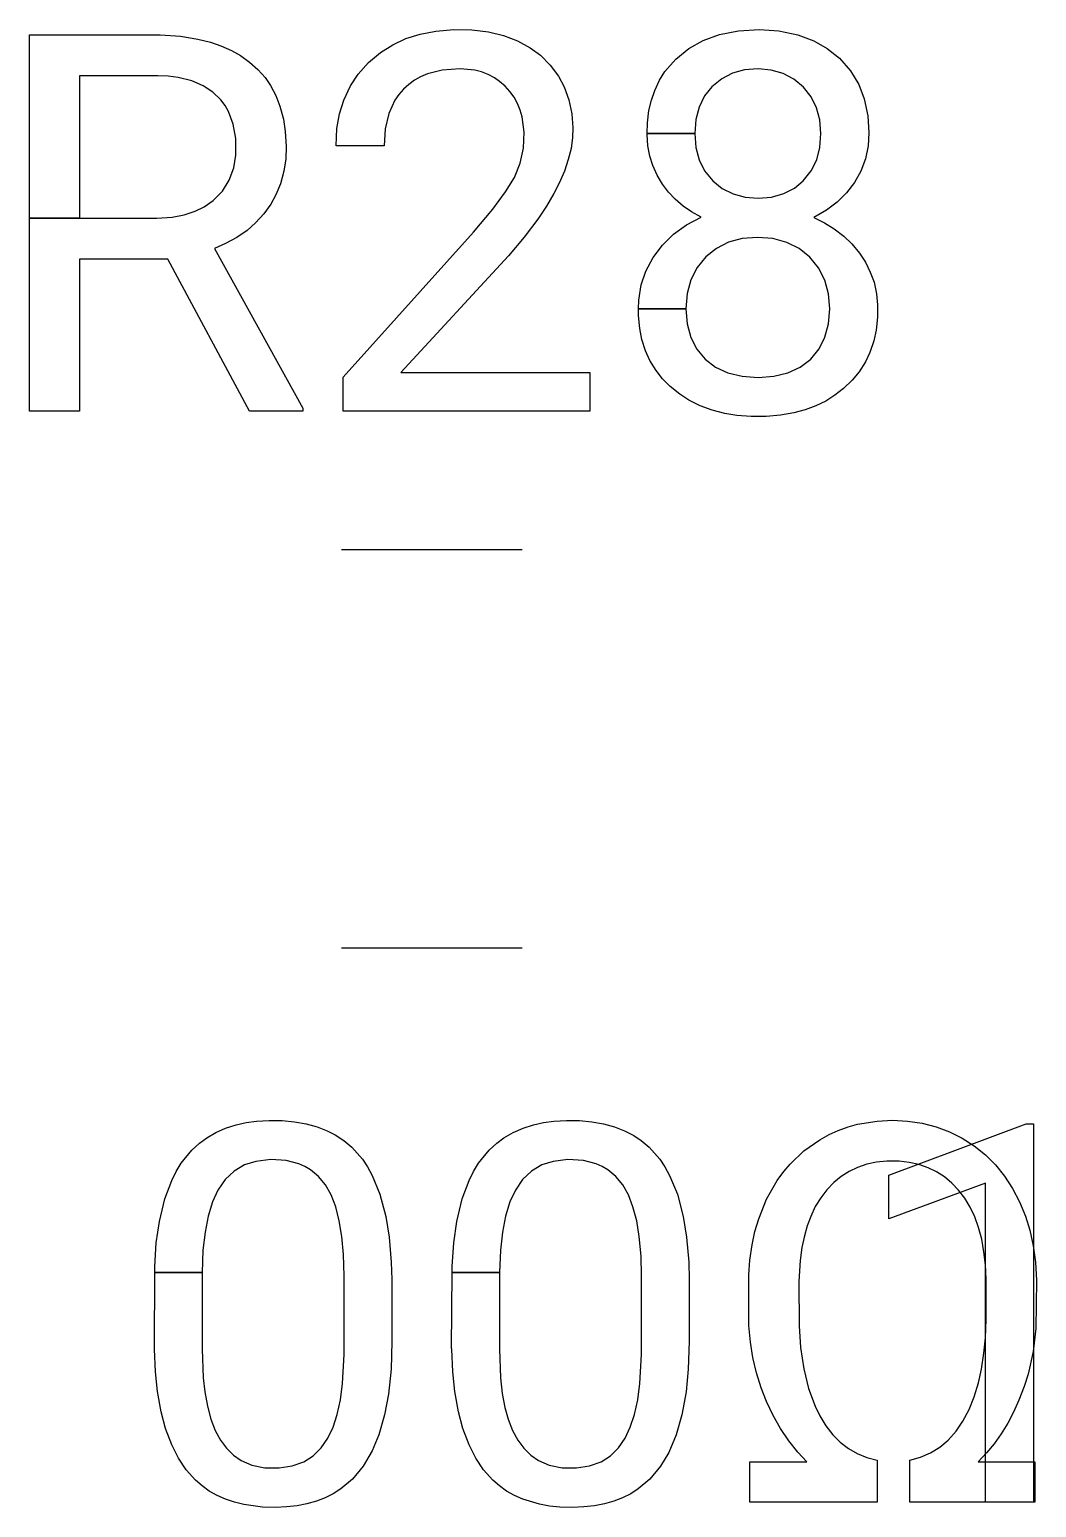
# Model space of a CAD drawing. Header units: inches. Extents: x 3.88 to 7.82, y -6.06 to -2.14.
# Drawn here: x 5.9624 to 6.0664, y -5.6098 to -5.4573 of the extents above; entities that cross this region are included whole.
import ezdxf

# ---------------------------------------------------------------- set-up
doc = ezdxf.new("R2010")
doc.units = ezdxf.units.IN
doc.header["$MEASUREMENT"] = 0
doc.layers.add('F.Silkscreen', color=41, linetype='CONTINUOUS', true_color=0xf2eda1)

msp = doc.modelspace()

# ---------------------------------------------------------------- linework, layer by layer
at = {"layer": 'F.Silkscreen', "linetype": 'CONTINUOUS'}
for p, q in [((5.96239, -5.46203), (5.96239, -5.45781)), ((5.96239, -5.45781), (5.97587, -5.45782)), ((5.97587, -5.45782), (5.97799, -5.45796)), ((5.97799, -5.45796), (5.97976, -5.45824)), ((5.97976, -5.45824), (5.98107, -5.45856)), ((5.9999, -5.45883), (6.00126, -5.4582)), ((6.00126, -5.4582), (6.00274, -5.45773)), ((6.00274, -5.45773), (6.00434, -5.45742)), ((6.00434, -5.45742), (6.00622, -5.45727)), ((6.00622, -5.45727), (6.00808, -5.45731)), ((6.00808, -5.45731), (6.00978, -5.45751)), ((6.00978, -5.45751), (6.01135, -5.45789)), ((6.01135, -5.45789), (6.01278, -5.45843)), ((6.01278, -5.45843), (6.01408, -5.45914)), ((6.03046, -5.45923), (6.03196, -5.45839)), ((6.03196, -5.45839), (6.03363, -5.45778)), ((6.03363, -5.45778), (6.03561, -5.45738)), ((6.03561, -5.45738), (6.03778, -5.45726)), ((6.03778, -5.45726), (6.03977, -5.4574)), ((6.03977, -5.4574), (6.04173, -5.45781)), ((6.04173, -5.45781), (6.04339, -5.45844)), ((6.04339, -5.45844), (6.04478, -5.45923)), ((5.98107, -5.45856), (5.98213, -5.45893)), ((5.98213, -5.45893), (5.98326, -5.45943)), ((5.98326, -5.45943), (5.98417, -5.45995)), ((5.98417, -5.45995), (5.98512, -5.46062)), ((5.9974, -5.46067), (5.99864, -5.45962)), ((5.99864, -5.45962), (5.9999, -5.45883)), ((6.01408, -5.45914), (6.01514, -5.45992)), ((6.01514, -5.45992), (6.01616, -5.46093)), ((6.02912, -5.46032), (6.03046, -5.45923)), ((6.04478, -5.45923), (6.04603, -5.46023)), ((5.98512, -5.46062), (5.98597, -5.46139)), ((5.98597, -5.46139), (5.98672, -5.46223)), ((5.99633, -5.46188), (5.9974, -5.46067)), ((6.00501, -5.46145), (6.00347, -5.46184)), ((6.00685, -5.46132), (6.00501, -5.46145)), ((6.00839, -5.46147), (6.00685, -5.46132)), ((6.00905, -5.46164), (6.00839, -5.46147)), ((6.01616, -5.46093), (6.017, -5.46206)), ((6.02801, -5.46161), (6.02912, -5.46032)), ((6.03624, -5.46143), (6.03499, -5.46177)), ((6.03762, -5.46132), (6.03624, -5.46143)), ((6.03898, -5.46144), (6.03762, -5.46132)), ((6.04021, -5.46179), (6.03898, -5.46144)), ((6.04603, -5.46023), (6.04716, -5.46151)), ((6.04716, -5.46151), (6.04803, -5.46295)), ((5.96239, -5.47675), (5.96239, -5.46203)), ((5.97563, -5.46203), (5.96754, -5.46203)), ((5.96754, -5.46203), (5.96754, -5.47675)), ((5.97672, -5.46208), (5.97563, -5.46203)), ((5.97773, -5.46222), (5.97672, -5.46208)), ((5.97915, -5.46257), (5.97773, -5.46222)), ((5.98032, -5.46307), (5.97915, -5.46257)), ((5.98132, -5.46372), (5.98032, -5.46307)), ((5.98672, -5.46223), (5.98728, -5.46305)), ((5.98728, -5.46305), (5.98782, -5.46406)), ((5.99553, -5.46309), (5.99633, -5.46188)), ((6.00155, -5.46292), (6.00101, -5.46341)), ((6.00214, -5.46249), (6.00155, -5.46292)), ((6.00278, -5.46213), (6.00214, -5.46249)), ((6.00347, -5.46184), (6.00278, -5.46213)), ((6.00975, -5.46191), (6.00905, -5.46164)), ((6.0104, -5.46225), (6.00975, -5.46191)), ((6.01094, -5.46262), (6.0104, -5.46225)), ((6.0115, -5.46311), (6.01094, -5.46262)), ((6.017, -5.46206), (6.0176, -5.46318)), ((6.02695, -5.46354), (6.02746, -5.46249)), ((6.02746, -5.46249), (6.02801, -5.46161)), ((6.03387, -5.46234), (6.03284, -5.46319)), ((6.03499, -5.46177), (6.03387, -5.46234)), ((6.04132, -5.46238), (6.04021, -5.46179)), ((6.04231, -5.46321), (6.04132, -5.46238)), ((6.04803, -5.46295), (6.0486, -5.46442)), ((5.98216, -5.46453), (5.98132, -5.46372)), ((5.98258, -5.4651), (5.98216, -5.46453)), ((5.98782, -5.46406), (5.98825, -5.46516)), ((5.99441, -5.46596), (5.99485, -5.46454)), ((5.99485, -5.46454), (5.99553, -5.46309)), ((6.00013, -5.46457), (5.9995, -5.46594)), ((6.00054, -5.46396), (6.00013, -5.46457)), ((6.00101, -5.46341), (6.00054, -5.46396)), ((6.012, -5.46366), (6.0115, -5.46311)), ((6.01243, -5.46425), (6.012, -5.46366)), ((6.01278, -5.46489), (6.01243, -5.46425)), ((6.0176, -5.46318), (6.01808, -5.46452)), ((6.01808, -5.46452), (6.01838, -5.46598)), ((6.02636, -5.46562), (6.02661, -5.46455)), ((6.02661, -5.46455), (6.02695, -5.46354)), ((6.03211, -5.46411), (6.03154, -5.46526)), ((6.03284, -5.46319), (6.03211, -5.46411)), ((6.0431, -5.4642), (6.04231, -5.46321)), ((6.04367, -5.46533), (6.0431, -5.4642)), ((6.0486, -5.46442), (6.04897, -5.46617)), ((5.98294, -5.46572), (5.98258, -5.4651)), ((5.98343, -5.46703), (5.98294, -5.46572)), ((5.98825, -5.46516), (5.9886, -5.4665)), ((5.99414, -5.46748), (5.99441, -5.46596)), ((5.9995, -5.46594), (5.99913, -5.4675)), ((6.01306, -5.46557), (6.01278, -5.46489)), ((6.01328, -5.46629), (6.01306, -5.46557)), ((6.01838, -5.46598), (6.01849, -5.4674)), ((6.0262, -5.46689), (6.02636, -5.46562)), ((6.03154, -5.46526), (6.0312, -5.46656)), ((6.04401, -5.4666), (6.04367, -5.46533)), ((5.98368, -5.46852), (5.98343, -5.46703)), ((5.9886, -5.4665), (5.9888, -5.46778)), ((5.99404, -5.46927), (5.99414, -5.46748)), ((5.99913, -5.4675), (5.999, -5.46927)), ((6.01348, -5.46787), (6.01328, -5.46629)), ((6.01849, -5.4674), (6.01846, -5.46842)), ((6.02617, -5.46801), (6.0262, -5.46689)), ((6.0312, -5.46656), (6.03109, -5.46801)), ((6.04412, -5.46801), (6.04401, -5.4666)), ((6.04897, -5.46617), (6.04908, -5.46793)), ((5.9837, -5.47022), (5.98368, -5.46852)), ((5.9888, -5.46778), (5.98888, -5.46933)), ((6.0134, -5.46952), (6.01348, -5.46787)), ((6.01846, -5.46842), (6.01831, -5.46954)), ((6.02617, -5.46811), (6.02617, -5.46801)), ((6.02617, -5.46801), (6.03109, -5.46801)), ((6.03109, -5.46801), (6.02617, -5.46801)), ((6.02625, -5.46926), (6.02617, -5.46811)), ((6.03109, -5.46801), (6.0312, -5.46943)), ((6.04401, -5.46943), (6.04412, -5.46801)), ((6.04908, -5.46793), (6.049, -5.46926)), ((5.98348, -5.47153), (5.9837, -5.47022)), ((5.98884, -5.47062), (5.98866, -5.47189)), ((5.98888, -5.46933), (5.98884, -5.47062)), ((5.999, -5.46927), (5.99404, -5.46927)), ((6.01306, -5.47104), (6.0134, -5.46952)), ((6.01803, -5.47069), (6.01762, -5.47189)), ((6.01831, -5.46954), (6.01803, -5.47069)), ((6.02645, -5.47035), (6.02625, -5.46926)), ((6.02675, -5.47131), (6.02645, -5.47035)), ((6.0312, -5.46943), (6.03154, -5.47071)), ((6.04368, -5.47071), (6.04401, -5.46943)), ((6.04872, -5.47061), (6.04825, -5.47187)), ((6.049, -5.46926), (6.04872, -5.47061)), ((5.98302, -5.4728), (5.98348, -5.47153)), ((5.98866, -5.47189), (5.98831, -5.47319)), ((6.01246, -5.47252), (6.01306, -5.47104)), ((6.01762, -5.47189), (6.01709, -5.47312)), ((6.02719, -5.4723), (6.02675, -5.47131)), ((6.03154, -5.47071), (6.03211, -5.47184)), ((6.03211, -5.47184), (6.03295, -5.47287)), ((6.04229, -5.47287), (6.04312, -5.47184)), ((6.04312, -5.47184), (6.04368, -5.47071)), ((6.04825, -5.47187), (6.04759, -5.47306)), ((5.9823, -5.47393), (5.98302, -5.4728)), ((5.98831, -5.47319), (5.98784, -5.47432)), ((6.01155, -5.47403), (6.01246, -5.47252)), ((6.01709, -5.47312), (6.01654, -5.47418)), ((6.02776, -5.47323), (6.02719, -5.4723)), ((6.02837, -5.47404), (6.02776, -5.47323)), ((6.03295, -5.47287), (6.03392, -5.47367)), ((6.03392, -5.47367), (6.03504, -5.47423)), ((6.04028, -5.4742), (6.04139, -5.47362)), ((6.04139, -5.47362), (6.04229, -5.47287)), ((6.04759, -5.47306), (6.04676, -5.47413)), ((5.98042, -5.47555), (5.98134, -5.4749)), ((5.98134, -5.4749), (5.9823, -5.47393)), ((5.98784, -5.47432), (5.9873, -5.4753)), ((6.01024, -5.47581), (6.01155, -5.47403)), ((6.01654, -5.47418), (6.01577, -5.47549)), ((6.02906, -5.47478), (6.02837, -5.47404)), ((6.0299, -5.47549), (6.02906, -5.47478)), ((6.03504, -5.47423), (6.0363, -5.47456)), ((6.0363, -5.47456), (6.03762, -5.47467)), ((6.03762, -5.47467), (6.03903, -5.47455)), ((6.03903, -5.47455), (6.04028, -5.4742)), ((6.0458, -5.47508), (6.0447, -5.47592)), ((6.04676, -5.47413), (6.0458, -5.47508)), ((5.96239, -5.49667), (5.96239, -5.47675)), ((5.96239, -5.47675), (5.96754, -5.47675)), ((5.96754, -5.47675), (5.96239, -5.47675)), ((5.96754, -5.47675), (5.97554, -5.47675)), ((5.97554, -5.47675), (5.97712, -5.47664)), ((5.97712, -5.47664), (5.97836, -5.4764)), ((5.97836, -5.4764), (5.97949, -5.47602)), ((5.97949, -5.47602), (5.98042, -5.47555)), ((5.98657, -5.4763), (5.98573, -5.47723)), ((5.9873, -5.4753), (5.98657, -5.4763)), ((6.00825, -5.47817), (6.01024, -5.47581)), ((6.01577, -5.47549), (6.01487, -5.47683)), ((6.03075, -5.47608), (6.0299, -5.47549)), ((6.03022, -5.47743), (6.03176, -5.47663)), ((6.03176, -5.47663), (6.03075, -5.47608)), ((6.0447, -5.47592), (6.04337, -5.47667)), ((6.04337, -5.47667), (6.04448, -5.4772)), ((5.98485, -5.47799), (5.9838, -5.47872)), ((5.98573, -5.47723), (5.98485, -5.47799)), ((5.99479, -5.49313), (6.00825, -5.47817)), ((6.01487, -5.47683), (6.01347, -5.47869)), ((6.02888, -5.47839), (6.03022, -5.47743)), ((6.04448, -5.4772), (6.04549, -5.47782)), ((6.04549, -5.47782), (6.04649, -5.47858)), ((5.98264, -5.47936), (5.98148, -5.47986)), ((5.9838, -5.47872), (5.98264, -5.47936)), ((6.01347, -5.47869), (6.01184, -5.48062)), ((6.02678, -5.48081), (6.02774, -5.47952)), ((6.02774, -5.47952), (6.02888, -5.47839)), ((6.03332, -5.47985), (6.03223, -5.48073)), ((6.03457, -5.47922), (6.03332, -5.47985)), ((6.03599, -5.47885), (6.03457, -5.47922)), ((6.03758, -5.47872), (6.03599, -5.47885)), ((6.03916, -5.47885), (6.03758, -5.47872)), ((6.04059, -5.47923), (6.03916, -5.47885)), ((6.04186, -5.47987), (6.04059, -5.47923)), ((6.04649, -5.47858), (6.04731, -5.47938)), ((6.04731, -5.47938), (6.0481, -5.48034)), ((5.97668, -5.48096), (5.96754, -5.48096)), ((5.96754, -5.48096), (5.96754, -5.49667)), ((5.9851, -5.49667), (5.97668, -5.48096)), ((5.98148, -5.47986), (5.99062, -5.49636)), ((6.01184, -5.48062), (6.00073, -5.49266)), ((6.02604, -5.48221), (6.02678, -5.48081)), ((6.03223, -5.48073), (6.03133, -5.48183)), ((6.04298, -5.48077), (6.04186, -5.47987)), ((6.04387, -5.48187), (6.04298, -5.48077)), ((6.0481, -5.48034), (6.04872, -5.48129)), ((6.04872, -5.48129), (6.04922, -5.4823)), ((6.02557, -5.48362), (6.02604, -5.48221)), ((6.03133, -5.48183), (6.03069, -5.48309)), ((6.04451, -5.48312), (6.04387, -5.48187)), ((6.04922, -5.4823), (6.0496, -5.48335)), ((6.0253, -5.48519), (6.02557, -5.48362)), ((6.03069, -5.48309), (6.03031, -5.48451)), ((6.0449, -5.48453), (6.04451, -5.48312)), ((6.0496, -5.48335), (6.04986, -5.48453)), ((6.02529, -5.48608), (6.0253, -5.48519)), ((6.03031, -5.48451), (6.03018, -5.48608)), ((6.04503, -5.48608), (6.0449, -5.48453)), ((6.04986, -5.48453), (6.04997, -5.48567)), ((6.04997, -5.48567), (6.04996, -5.48694)), ((6.02527, -5.48678), (6.02529, -5.48608)), ((6.0254, -5.48812), (6.02527, -5.48678)), ((6.02529, -5.48608), (6.03018, -5.48608)), ((6.03018, -5.48608), (6.02529, -5.48608)), ((6.03018, -5.48608), (6.03031, -5.48765)), ((6.0449, -5.48763), (6.04503, -5.48608)), ((6.04996, -5.48694), (6.04982, -5.48828)), ((6.02563, -5.48925), (6.0254, -5.48812)), ((6.03031, -5.48765), (6.03067, -5.48904)), ((6.04453, -5.48902), (6.0449, -5.48763)), ((6.04982, -5.48828), (6.04958, -5.48941)), ((6.02601, -5.49044), (6.02563, -5.48925)), ((6.02645, -5.49142), (6.02601, -5.49044)), ((6.03067, -5.48904), (6.03129, -5.49025)), ((6.03129, -5.49025), (6.03215, -5.49128)), ((6.04306, -5.49128), (6.04392, -5.49023)), ((6.04392, -5.49023), (6.04453, -5.48902)), ((6.04958, -5.48941), (6.04918, -5.49059)), ((6.02709, -5.49246), (6.02645, -5.49142)), ((6.03215, -5.49128), (6.03323, -5.49211)), ((6.04198, -5.49211), (6.04306, -5.49128)), ((6.04871, -5.49158), (6.04806, -5.49261)), ((6.04918, -5.49059), (6.04871, -5.49158)), ((5.99479, -5.49667), (5.99479, -5.49313)), ((6.00073, -5.49266), (6.02026, -5.49266)), ((6.02026, -5.49266), (6.02026, -5.49667)), ((6.02776, -5.49331), (6.02709, -5.49246)), ((6.02854, -5.4941), (6.02776, -5.49331)), ((6.03323, -5.49211), (6.0345, -5.4927)), ((6.0345, -5.4927), (6.03597, -5.49305)), ((6.03597, -5.49305), (6.03762, -5.49317)), ((6.03762, -5.49317), (6.03926, -5.49305)), ((6.03926, -5.49305), (6.04071, -5.4927)), ((6.04071, -5.4927), (6.04198, -5.49211)), ((6.04736, -5.49345), (6.04645, -5.49433)), ((6.04806, -5.49261), (6.04736, -5.49345)), ((6.02953, -5.4949), (6.02854, -5.4941)), ((6.03048, -5.49552), (6.02953, -5.4949)), ((6.04557, -5.49501), (6.04461, -5.49561)), ((6.04645, -5.49433), (6.04557, -5.49501)), ((5.99062, -5.49636), (5.99062, -5.49667)), ((6.03163, -5.4961), (6.03048, -5.49552)), ((6.03287, -5.49656), (6.03163, -5.4961)), ((6.03419, -5.4969), (6.03287, -5.49656)), ((6.04249, -5.49652), (6.04133, -5.49684)), ((6.04358, -5.49611), (6.04249, -5.49652)), ((6.04461, -5.49561), (6.04358, -5.49611)), ((5.96754, -5.49667), (5.96239, -5.49667)), ((5.99062, -5.49667), (5.9851, -5.49667)), ((6.02026, -5.49667), (5.99479, -5.49667)), ((6.03544, -5.4971), (6.03419, -5.4969)), ((6.03693, -5.49721), (6.03544, -5.4971)), ((6.03848, -5.49721), (6.03693, -5.49721)), ((6.03995, -5.49708), (6.03848, -5.49721)), ((6.04133, -5.49684), (6.03995, -5.49708)), ((5.99459, -5.51093), (6.01328, -5.51093)), ((5.99459, -5.55207), (6.01328, -5.55207)), ((5.98581, -5.56994), (5.98713, -5.56987)), ((5.98713, -5.56987), (5.98848, -5.56989)), ((6.01652, -5.56994), (6.01784, -5.56987)), ((6.01784, -5.56987), (6.01919, -5.56989)), ((6.04992, -5.56994), (6.0515, -5.56986)), ((6.0515, -5.56986), (6.05306, -5.56994)), ((5.98068, -5.57166), (5.98162, -5.57111)), ((5.98162, -5.57111), (5.98264, -5.57066)), ((5.98264, -5.57066), (5.98374, -5.57031)), ((5.98374, -5.57031), (5.98475, -5.57009)), ((5.98475, -5.57009), (5.98581, -5.56994)), ((5.98848, -5.56989), (5.98976, -5.57)), ((5.98976, -5.57), (5.99096, -5.57022)), ((5.99096, -5.57022), (5.99209, -5.57052)), ((5.99209, -5.57052), (5.99313, -5.57093)), ((5.99313, -5.57093), (5.99395, -5.57135)), ((5.99395, -5.57135), (5.99485, -5.57194)), ((6.01138, -5.57166), (6.01233, -5.57111)), ((6.01233, -5.57111), (6.01335, -5.57066)), ((6.01335, -5.57066), (6.01445, -5.57031)), ((6.01445, -5.57031), (6.01546, -5.57009)), ((6.01546, -5.57009), (6.01652, -5.56994)), ((6.01919, -5.56989), (6.02047, -5.57)), ((6.02047, -5.57), (6.02167, -5.57022)), ((6.02167, -5.57022), (6.02279, -5.57052)), ((6.02279, -5.57052), (6.02383, -5.57093)), ((6.02383, -5.57093), (6.0248, -5.57143)), ((6.04399, -5.57186), (6.04498, -5.57132)), ((6.04498, -5.57132), (6.04589, -5.57091)), ((6.04589, -5.57091), (6.04694, -5.57053)), ((6.04694, -5.57053), (6.04791, -5.57027)), ((6.04791, -5.57027), (6.04992, -5.56994)), ((6.05114, -5.57553), (6.06531, -5.57022)), ((6.05306, -5.56994), (6.05456, -5.57016)), ((6.05456, -5.57016), (6.05601, -5.57052)), ((6.05601, -5.57052), (6.05739, -5.57104)), ((6.05739, -5.57104), (6.05871, -5.5717)), ((6.06531, -5.57022), (6.06606, -5.57022)), ((6.06606, -5.57022), (6.06606, -5.60927)), ((5.97914, -5.57294), (5.97993, -5.57221)), ((5.97993, -5.57221), (5.98068, -5.57166)), ((5.99485, -5.57194), (5.99566, -5.57262)), ((5.99566, -5.57262), (5.99677, -5.57388)), ((6.00984, -5.57294), (6.01064, -5.57221)), ((6.01064, -5.57221), (6.01138, -5.57166)), ((6.0248, -5.57143), (6.02555, -5.57194)), ((6.02555, -5.57194), (6.02637, -5.57262)), ((6.02637, -5.57262), (6.02748, -5.57388)), ((6.04237, -5.573), (6.04399, -5.57186)), ((6.05871, -5.5717), (6.05996, -5.5725)), ((6.05996, -5.5725), (6.0611, -5.57342)), ((5.97754, -5.57515), (5.97805, -5.5743)), ((5.97805, -5.5743), (5.97914, -5.57294)), ((5.98576, -5.5741), (5.9846, -5.57447)), ((5.98729, -5.57392), (5.98576, -5.5741)), ((5.98888, -5.57402), (5.98729, -5.57392)), ((5.99019, -5.57436), (5.98888, -5.57402)), ((5.99083, -5.57464), (5.99019, -5.57436)), ((5.99677, -5.57388), (5.9973, -5.57467)), ((6.00824, -5.57515), (6.00876, -5.5743)), ((6.00876, -5.5743), (6.00984, -5.57294)), ((6.01647, -5.5741), (6.01531, -5.57447)), ((6.01799, -5.57392), (6.01647, -5.5741)), ((6.01959, -5.57402), (6.01799, -5.57392)), ((6.0209, -5.57436), (6.01959, -5.57402)), ((6.02154, -5.57464), (6.0209, -5.57436)), ((6.02748, -5.57388), (6.02801, -5.57467)), ((6.04029, -5.57514), (6.04093, -5.57437)), ((6.04093, -5.57437), (6.04237, -5.573)), ((6.04886, -5.5744), (6.04791, -5.57472)), ((6.04987, -5.57419), (6.04886, -5.5744)), ((6.05094, -5.57409), (6.04987, -5.57419)), ((6.05219, -5.57409), (6.05094, -5.57409)), ((6.05324, -5.57421), (6.05219, -5.57409)), ((6.05424, -5.57443), (6.05324, -5.57421)), ((6.05518, -5.57475), (6.05424, -5.57443)), ((6.0611, -5.57342), (6.06215, -5.57446)), ((5.97708, -5.57607), (5.97754, -5.57515)), ((5.9826, -5.57596), (5.98185, -5.57706)), ((5.98352, -5.5751), (5.9826, -5.57596)), ((5.9846, -5.57447), (5.98352, -5.5751)), ((5.99141, -5.57498), (5.99083, -5.57464)), ((5.99224, -5.57567), (5.99141, -5.57498)), ((5.99294, -5.57653), (5.99224, -5.57567)), ((5.9973, -5.57467), (5.99778, -5.57554)), ((5.99778, -5.57554), (5.99858, -5.5775)), ((6.00779, -5.57607), (6.00824, -5.57515)), ((6.01331, -5.57596), (6.01256, -5.57706)), ((6.01423, -5.5751), (6.01331, -5.57596)), ((6.01531, -5.57447), (6.01423, -5.5751)), ((6.02212, -5.57498), (6.02154, -5.57464)), ((6.02295, -5.57567), (6.02212, -5.57498)), ((6.02365, -5.57653), (6.02295, -5.57567)), ((6.02801, -5.57467), (6.02849, -5.57554)), ((6.02849, -5.57554), (6.02929, -5.5775)), ((6.03961, -5.57607), (6.04029, -5.57514)), ((6.0462, -5.57566), (6.04544, -5.57628)), ((6.04703, -5.57513), (6.0462, -5.57566)), ((6.04791, -5.57472), (6.04703, -5.57513)), ((6.05114, -5.58002), (6.05114, -5.57553)), ((6.05605, -5.57518), (6.05518, -5.57475)), ((6.05687, -5.57571), (6.05605, -5.57518)), ((6.05763, -5.57634), (6.05687, -5.57571)), ((6.06215, -5.57446), (6.06308, -5.57562)), ((6.06308, -5.57562), (6.06391, -5.5769)), ((5.97637, -5.57796), (5.97708, -5.57607)), ((5.98185, -5.57706), (5.98129, -5.57829)), ((5.99353, -5.57756), (5.99294, -5.57653)), ((6.00708, -5.57796), (6.00779, -5.57607)), ((6.01256, -5.57706), (6.012, -5.57829)), ((6.02423, -5.57756), (6.02365, -5.57653)), ((6.0385, -5.57801), (6.03961, -5.57607)), ((6.04474, -5.57702), (6.0441, -5.57785)), ((6.04544, -5.57628), (6.04474, -5.57702)), ((6.0611, -5.57636), (6.05114, -5.58002)), ((6.05833, -5.57708), (6.05763, -5.57634)), ((6.05897, -5.57791), (6.05833, -5.57708)), ((6.0611, -5.60927), (6.0611, -5.57636)), ((6.06391, -5.5769), (6.06464, -5.57829)), ((5.9758, -5.58032), (5.97637, -5.57796)), ((5.98129, -5.57829), (5.98084, -5.57974)), ((5.99401, -5.5788), (5.99353, -5.57756)), ((5.99438, -5.58023), (5.99401, -5.5788)), ((5.99858, -5.5775), (5.99918, -5.57978)), ((6.00651, -5.58032), (6.00708, -5.57796)), ((6.012, -5.57829), (6.01155, -5.57974)), ((6.02471, -5.5788), (6.02423, -5.57756)), ((6.02509, -5.58023), (6.02471, -5.5788)), ((6.02929, -5.5775), (6.02989, -5.57978)), ((6.03769, -5.58003), (6.0385, -5.57801)), ((6.04354, -5.57877), (6.04306, -5.57978)), ((6.0441, -5.57785), (6.04354, -5.57877)), ((6.05953, -5.57883), (6.05897, -5.57791)), ((6.06001, -5.57984), (6.05953, -5.57883)), ((6.06464, -5.57829), (6.06524, -5.57977)), ((5.97548, -5.58252), (5.9758, -5.58032)), ((5.98084, -5.57974), (5.98051, -5.5814)), ((5.99465, -5.58186), (5.99438, -5.58023)), ((5.99918, -5.57978), (5.99953, -5.58191)), ((6.00619, -5.58252), (6.00651, -5.58032)), ((6.01155, -5.57974), (6.01122, -5.5814)), ((6.02536, -5.58186), (6.02509, -5.58023)), ((6.02989, -5.57978), (6.03024, -5.58191)), ((6.03731, -5.58135), (6.03769, -5.58003)), ((6.04306, -5.57978), (6.04271, -5.58074)), ((6.0604, -5.58094), (6.06001, -5.57984)), ((6.06524, -5.57977), (6.06568, -5.58119)), ((5.98051, -5.5814), (5.9803, -5.58328)), ((5.99482, -5.5837), (5.99465, -5.58186)), ((5.99953, -5.58191), (5.99975, -5.5845)), ((6.01122, -5.5814), (6.01101, -5.58328)), ((6.02554, -5.58387), (6.02536, -5.58186)), ((6.03024, -5.58191), (6.03046, -5.5845)), ((6.03701, -5.58273), (6.03731, -5.58135)), ((6.04238, -5.58191), (6.04215, -5.583)), ((6.04271, -5.58074), (6.04238, -5.58191)), ((6.06072, -5.58213), (6.0604, -5.58094)), ((6.06568, -5.58119), (6.06604, -5.5828)), ((5.97531, -5.58494), (5.97548, -5.58252)), ((5.9803, -5.58328), (5.9802, -5.58557)), ((6.00602, -5.58494), (6.00619, -5.58252)), ((6.01101, -5.58328), (6.01091, -5.58557)), ((6.03678, -5.58431), (6.03701, -5.58273)), ((6.04215, -5.583), (6.04197, -5.58433)), ((6.06095, -5.58342), (6.06072, -5.58213)), ((6.0611, -5.58479), (6.06095, -5.58342)), ((6.06604, -5.5828), (6.06627, -5.58449)), ((5.97531, -5.58557), (5.97531, -5.58494)), ((5.99488, -5.58593), (5.99482, -5.5837)), ((5.99975, -5.5845), (5.9998, -5.58628)), ((6.00602, -5.58557), (6.00602, -5.58494)), ((6.02559, -5.58593), (6.02554, -5.58387)), ((6.03046, -5.5845), (6.03051, -5.58628)), ((6.03668, -5.5858), (6.03678, -5.58431)), ((6.04197, -5.58433), (6.04185, -5.58649)), ((6.06118, -5.58626), (6.0611, -5.58479)), ((6.06627, -5.58449), (6.06638, -5.5864)), ((5.97528, -5.59337), (5.97531, -5.58557)), ((5.97531, -5.58557), (5.9802, -5.58557)), ((5.9802, -5.58557), (5.97531, -5.58557)), ((5.9802, -5.58557), (5.9802, -5.59348)), ((5.99488, -5.59404), (5.99488, -5.58593)), ((5.9998, -5.58628), (5.9998, -5.5927)), ((6.00598, -5.59337), (6.00602, -5.58557)), ((6.00602, -5.58557), (6.01091, -5.58557)), ((6.01091, -5.58557), (6.00602, -5.58557)), ((6.01091, -5.58557), (6.01091, -5.59348)), ((6.02559, -5.59404), (6.02559, -5.58593)), ((6.03051, -5.58628), (6.03051, -5.5927)), ((6.03668, -5.59104), (6.03668, -5.5858)), ((6.04185, -5.58649), (6.04187, -5.59108)), ((6.06118, -5.59041), (6.06118, -5.58626)), ((6.06638, -5.5864), (6.06633, -5.59136)), ((6.03684, -5.59277), (6.03668, -5.59104)), ((6.04187, -5.59108), (6.04202, -5.5933)), ((6.06111, -5.5923), (6.06118, -5.59041)), ((5.9998, -5.5927), (5.99972, -5.59554)), ((6.03051, -5.5927), (6.03042, -5.59554)), ((6.06096, -5.5939), (6.06111, -5.5923)), ((6.06633, -5.59136), (6.06605, -5.59372)), ((5.97528, -5.59348), (5.97528, -5.59337)), ((5.97538, -5.59583), (5.97528, -5.59348)), ((5.9802, -5.59348), (5.98031, -5.59643)), ((5.99472, -5.59703), (5.99488, -5.59404)), ((6.00599, -5.59348), (6.00598, -5.59337)), ((6.00609, -5.59583), (6.00599, -5.59348)), ((6.01091, -5.59348), (6.01102, -5.59643)), ((6.02543, -5.59703), (6.02559, -5.59404)), ((6.0371, -5.59436), (6.03684, -5.59277)), ((6.04202, -5.5933), (6.04234, -5.59552)), ((6.06071, -5.59556), (6.06096, -5.5939)), ((6.06605, -5.59372), (6.06551, -5.59606)), ((5.99972, -5.59554), (5.99945, -5.59813)), ((6.03042, -5.59554), (6.03019, -5.5979)), ((6.03747, -5.59593), (6.0371, -5.59436)), ((6.04234, -5.59552), (6.04284, -5.59754)), ((6.06039, -5.59695), (6.06071, -5.59556)), ((5.9756, -5.59787), (5.97538, -5.59583)), ((5.98031, -5.59643), (5.98048, -5.5979)), ((5.99449, -5.59872), (5.99472, -5.59703)), ((6.00631, -5.59787), (6.00609, -5.59583)), ((6.01102, -5.59643), (6.01121, -5.59806)), ((6.0252, -5.59872), (6.02543, -5.59703)), ((6.03795, -5.59748), (6.03747, -5.59593)), ((6.05996, -5.59839), (6.06039, -5.59695)), ((6.06551, -5.59606), (6.0651, -5.59735)), ((5.97597, -5.59995), (5.9756, -5.59787)), ((5.98048, -5.5979), (5.98075, -5.59938)), ((5.99416, -5.60023), (5.99449, -5.59872)), ((5.99945, -5.59813), (5.99906, -5.60025)), ((6.00668, -5.59995), (6.00631, -5.59787)), ((6.01121, -5.59806), (6.01149, -5.59952)), ((6.02487, -5.60023), (6.0252, -5.59872)), ((6.03019, -5.5979), (6.02977, -5.60025)), ((6.03849, -5.59888), (6.03795, -5.59748)), ((6.04284, -5.59754), (6.04351, -5.59936)), ((6.05942, -5.59972), (6.05996, -5.59839)), ((6.06456, -5.59875), (6.06401, -5.59998)), ((6.0651, -5.59735), (6.06456, -5.59875)), ((5.97643, -5.60166), (5.97597, -5.59995)), ((5.98075, -5.59938), (5.98111, -5.60071)), ((5.99373, -5.60154), (5.99416, -5.60023)), ((5.99906, -5.60025), (5.99847, -5.60233)), ((6.00714, -5.60166), (6.00668, -5.59995)), ((6.01149, -5.59952), (6.01182, -5.60071)), ((6.02443, -5.60154), (6.02487, -5.60023)), ((6.02977, -5.60025), (6.02918, -5.60233)), ((6.03917, -5.60033), (6.03849, -5.59888)), ((6.03994, -5.60168), (6.03917, -5.60033)), ((6.04351, -5.59936), (6.044, -5.60038)), ((6.044, -5.60038), (6.04463, -5.60141)), ((6.05879, -5.60091), (6.05942, -5.59972)), ((6.06401, -5.59998), (6.06341, -5.60113)), ((5.97707, -5.60337), (5.97643, -5.60166)), ((5.98111, -5.60071), (5.98156, -5.60187)), ((5.98156, -5.60187), (5.9821, -5.60287)), ((5.99319, -5.60266), (5.99373, -5.60154)), ((6.00778, -5.60337), (6.00714, -5.60166)), ((6.01182, -5.60071), (6.01227, -5.60187)), ((6.01227, -5.60187), (6.01281, -5.60287)), ((6.0239, -5.60266), (6.02443, -5.60154)), ((6.0408, -5.60294), (6.03994, -5.60168)), ((6.04463, -5.60141), (6.04534, -5.60231)), ((6.05807, -5.60196), (6.05879, -5.60091)), ((6.06341, -5.60113), (6.06273, -5.60222)), ((5.97777, -5.60474), (5.97707, -5.60337)), ((5.9821, -5.60287), (5.98273, -5.60372)), ((5.9925, -5.60367), (5.99319, -5.60266)), ((5.99847, -5.60233), (5.99778, -5.60399)), ((6.00847, -5.60474), (6.00778, -5.60337)), ((6.01281, -5.60287), (6.01344, -5.60372)), ((6.0232, -5.60367), (6.0239, -5.60266)), ((6.02918, -5.60233), (6.02841, -5.60415)), ((6.04174, -5.60411), (6.0408, -5.60294)), ((6.04534, -5.60231), (6.04611, -5.60309)), ((6.04611, -5.60309), (6.04695, -5.60374)), ((6.05639, -5.6036), (6.05727, -5.60286)), ((6.05727, -5.60286), (6.05807, -5.60196)), ((6.062, -5.60325), (6.06121, -5.6042)), ((6.06273, -5.60222), (6.062, -5.60325)), ((5.97858, -5.60594), (5.97777, -5.60474)), ((5.98273, -5.60372), (5.98344, -5.60442)), ((5.98344, -5.60442), (5.98425, -5.60497)), ((5.9907, -5.6051), (5.99167, -5.60449)), ((5.99167, -5.60449), (5.9925, -5.60367)), ((5.99778, -5.60399), (5.99685, -5.60557)), ((6.00928, -5.60594), (6.00847, -5.60474)), ((6.01344, -5.60372), (6.01415, -5.60442)), ((6.01415, -5.60442), (6.01496, -5.60497)), ((6.02141, -5.6051), (6.02237, -5.60449)), ((6.02237, -5.60449), (6.0232, -5.60367)), ((6.02841, -5.60415), (6.02756, -5.60557)), ((6.04268, -5.6051), (6.04174, -5.60411)), ((6.04695, -5.60374), (6.04787, -5.60427)), ((6.04787, -5.60427), (6.04886, -5.60467)), ((6.04886, -5.60467), (6.04992, -5.60494)), ((6.04992, -5.60494), (6.04992, -5.60927)), ((6.05331, -5.60494), (6.05441, -5.60464)), ((6.05331, -5.60927), (6.05331, -5.60494)), ((6.05441, -5.60464), (6.05544, -5.6042)), ((6.05544, -5.6042), (6.05639, -5.6036)), ((6.06121, -5.6042), (6.06035, -5.6051)), ((5.97951, -5.60699), (5.97858, -5.60594)), ((5.98425, -5.60497), (5.98535, -5.60545)), ((5.98535, -5.60545), (5.98669, -5.60572)), ((5.98669, -5.60572), (5.98816, -5.60575)), ((5.98816, -5.60575), (5.98951, -5.60554)), ((5.98951, -5.60554), (5.9907, -5.6051)), ((5.99685, -5.60557), (5.99574, -5.60691)), ((6.01022, -5.60699), (6.00928, -5.60594)), ((6.01496, -5.60497), (6.01606, -5.60545)), ((6.01606, -5.60545), (6.0174, -5.60572)), ((6.0174, -5.60572), (6.01887, -5.60575)), ((6.01887, -5.60575), (6.02022, -5.60554)), ((6.02022, -5.60554), (6.02141, -5.6051)), ((6.02756, -5.60557), (6.02645, -5.60691)), ((6.03677, -5.60927), (6.03677, -5.6051)), ((6.03677, -5.6051), (6.04268, -5.6051)), ((6.06035, -5.6051), (6.06622, -5.6051)), ((6.06622, -5.6051), (6.06622, -5.60927)), ((5.9802, -5.60759), (5.97951, -5.60699)), ((5.98095, -5.60813), (5.9802, -5.60759)), ((5.99455, -5.6079), (5.99376, -5.6084)), ((5.99574, -5.60691), (5.99455, -5.6079)), ((6.01091, -5.60759), (6.01022, -5.60699)), ((6.01166, -5.60813), (6.01091, -5.60759)), ((6.02526, -5.6079), (6.02447, -5.6084)), ((6.02645, -5.60691), (6.02526, -5.6079)), ((5.98176, -5.60859), (5.98095, -5.60813)), ((5.98262, -5.60897), (5.98176, -5.60859)), ((5.98354, -5.60929), (5.98262, -5.60897)), ((5.98452, -5.60953), (5.98354, -5.60929)), ((5.98646, -5.60979), (5.98452, -5.60953)), ((5.99104, -5.60945), (5.99002, -5.60965)), ((5.99201, -5.60917), (5.99104, -5.60945)), ((5.99292, -5.60883), (5.99201, -5.60917)), ((5.99376, -5.6084), (5.99292, -5.60883)), ((6.01247, -5.60859), (6.01166, -5.60813)), ((6.01333, -5.60897), (6.01247, -5.60859)), ((6.01506, -5.6095), (6.01333, -5.60897)), ((6.01609, -5.60968), (6.01506, -5.6095)), ((6.02175, -5.60945), (6.02073, -5.60965)), ((6.02272, -5.60917), (6.02175, -5.60945)), ((6.02362, -5.60883), (6.02272, -5.60917)), ((6.02447, -5.6084), (6.02362, -5.60883)), ((6.04992, -5.60927), (6.03677, -5.60927)), ((6.06622, -5.60927), (6.05331, -5.60927)), ((6.06606, -5.60927), (6.0611, -5.60927)), ((5.98779, -5.60982), (5.98646, -5.60979)), ((5.98894, -5.60977), (5.98779, -5.60982)), ((5.99002, -5.60965), (5.98894, -5.60977)), ((6.01717, -5.60979), (6.01609, -5.60968)), ((6.0185, -5.60982), (6.01717, -5.60979)), ((6.01964, -5.60977), (6.0185, -5.60982)), ((6.02073, -5.60965), (6.01964, -5.60977))]:
    msp.add_line(p, q, dxfattribs=at)

doc.saveas('drawing.dxf')
